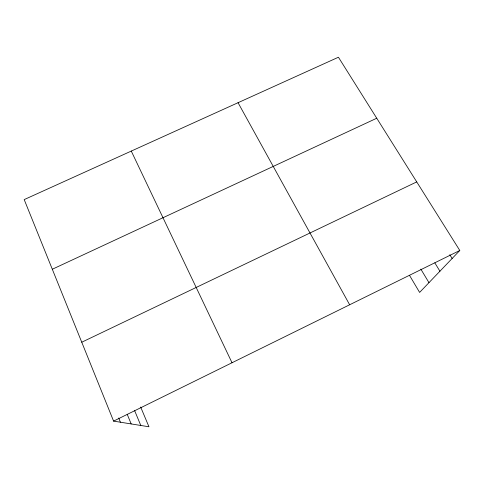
<?xml version="1.0" encoding="UTF-8"?>
<svg xmlns="http://www.w3.org/2000/svg" width="484" height="484" viewBox="0 0 484 484"><rect width="100%" height="100%" fill="white"/><g stroke="black" fill="none" stroke-linecap="round" stroke-linejoin="round"><path stroke-width="0.73" d="M140.669 407.038L148.957 426.773L113.595 421.122L24.2 199.596L338.431 57.227L459.8 250.482L419.616 292.415L409.537 275.408M113.595 421.122L459.8 250.482M81.754 342.218L416.73 181.905M52.308 269.249L376.746 118.235M449.793 254.717L452.135 258.48M434.826 262.86L439.926 271.221M420.838 269.128L428.969 282.656M238.055 102.705L349.648 304.775M131.273 151.081L232.017 362.752M134.57 410.493L140.802 425.472M127.219 414.304L131.188 423.936M118.701 418.013L120.407 422.211"/></g></svg>
